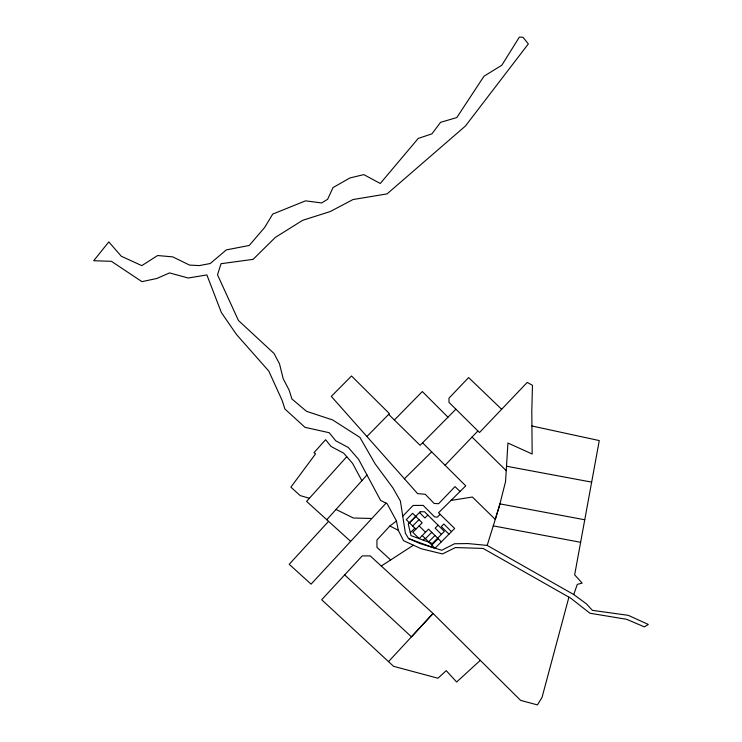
<?xml version="1.0" encoding="UTF-8"?>
<svg xmlns="http://www.w3.org/2000/svg" width="742" height="742" viewBox="0 0 742 742"><rect width="100%" height="100%" fill="white"/><g stroke="black" fill="none" stroke-linecap="round" stroke-linejoin="round"><path stroke-width="1.11" d="M568.919 597.152L542.04 697.387L537.431 704.9L520.634 700.392L433.059 613.476L370.239 555.888L362.217 555.906L321.685 599.74L393.566 666.316L437.956 678.225L446.239 670.638L456.636 682.009L480.297 660.361M487.188 545.407L467.84 543.561L454.531 543.747L441.74 550.276L419.712 543.422L408.536 538.534L405.382 533.136L400.411 501.082L392.926 487.939L375.146 463.861L359.889 437.39L332.704 419.981L306.492 411.309L291.912 398.973L289.167 390.181L283.212 378.754L279.521 363.849L274.039 353.48L238.442 320.488L217.517 274.818L221.005 263.716L253.105 259.348L275.301 237.421L302.671 220.3L330.162 211.581L353.044 199.533L387.074 193.894L465.41 126.047L528.35 43.899L522.989 37.285L519.363 37.1L501.824 65.231L484.016 76.203L456.794 117.57L440.572 122.328L431.946 133.838L418.2 138.457L380.275 183.478L363.821 174.62L349.964 177.941L333.037 187.578L327.621 199.283L321.657 202.937L305.537 200.85L272.722 214.086L264.708 227.414L249.219 245.472L226.375 249.878L210.236 263.521L199.273 265.59L189.553 265.089L172.738 256.871L157.629 255.536L141.796 265.627L121.308 256.25L108.805 241.911L93.715 260.72L111.421 261.314L141.945 281.654L156.812 278.482L169.538 272.908L188.19 278.009L206.888 274.948L221.357 312.521L236.485 334.494L268.799 371.083L282.257 400.699L284.882 408.981L304.971 427.318L329.225 432.725L335.746 440.804L348.239 447.445L358.562 459.27L380.627 500.442L387.055 503.605L396.413 520.782L398.278 530.27L403.555 540.686L421.113 548.709L442.482 553.94L455.44 547.55L483.125 548.431L570.811 598.228L589.946 613.235L626.665 619.31L644.362 626.86L648.285 624.439L628.298 615.35L592.394 610.351L586.31 603.784L573.733 594.537L487.188 545.407L499.078 507.157L505.543 481.66L507.936 443.03L532.162 454.021L531.801 411.309L532.468 385.321L527.237 382.418L479.49 432.521L448.993 402.368L448.975 398.148L468.629 377.567L501.648 409.278M573.733 594.537L577.295 584.381L582.155 583.11L574.66 574.855L599.276 440.581L531.968 425.991M346.755 456.701L306.585 501.388L350.437 541.196M326.777 519.725L366.993 475.001M328.567 521.348L289.213 564.3L311.074 584.149L386.072 503.122M396.451 520.986L389.875 525.995L376.945 539.981L376.964 547.392L390.654 559.941M388.511 661.651L433.059 613.476L411.458 636.84L344.659 574.883M445.079 465.253L477.867 430.991M402.748 516.191L413.118 505.45L423.181 505.385L434.478 516.794L437.27 517.193L440.154 514.345M366.9 436.509L389.402 413.628L351.532 375.99L331.303 396.395L417.579 493.606L425.287 494.274L434.126 503.447L438.615 503.716L455.004 486.631L460.077 491.464M455.885 409.213L420.12 445.321L394.373 420.009L422.346 391.553L447.983 417.19M409.463 522.86L415.808 516.469M412.654 526.032L418.998 519.641M410.317 532.71L414.797 528.211M427.865 515.059L424.943 517.99L419.462 512.546M423.246 540.139L425.008 538.358M438.077 525.206L435.164 528.146L441.425 534.37M425.426 538.72L431.77 532.329M428.616 541.892L434.96 535.501M431.816 545.064L438.16 538.673M408.536 538.534L434.942 548.301L454.67 528.452L438.541 512.778L465.735 485.862L422.597 442.816M404.427 478.785L431.677 451.878M381.286 566.007L413.415 545.194M451.025 500.423L472.394 497.029L495.276 519.4L499.913 503.864L584.761 519.771M371.269 518.463L353.387 518.009L336.015 509.448M506.498 466.226L591.662 482.124M493.263 525.874L580.634 542.3M309.395 498.253L300.213 495.6L290.892 487.151L315.582 453.844L313.968 452.676L325.617 439.718L331.071 446.48L343.685 453.177L352.598 463.388L361.873 480.695M389.875 525.995L398.278 530.27M472.033 437.084L506.22 470.678M388.66 414.379L394.373 420.009M451.498 531.634L443.837 524.019L441.305 526.57L448.966 534.184M441.351 541.855L428.579 529.157L419.174 538.627L412.784 532.283L422.189 522.813L412.617 513.297L406.273 519.678L415.845 529.204M419.128 525.893L425.518 532.246M422.235 535.548L435.007 548.236M420.232 511.767L408.248 523.824L410.994 535.603L432.354 543.496L444.347 531.43L424.526 511.739L420.232 511.767"/></g></svg>
